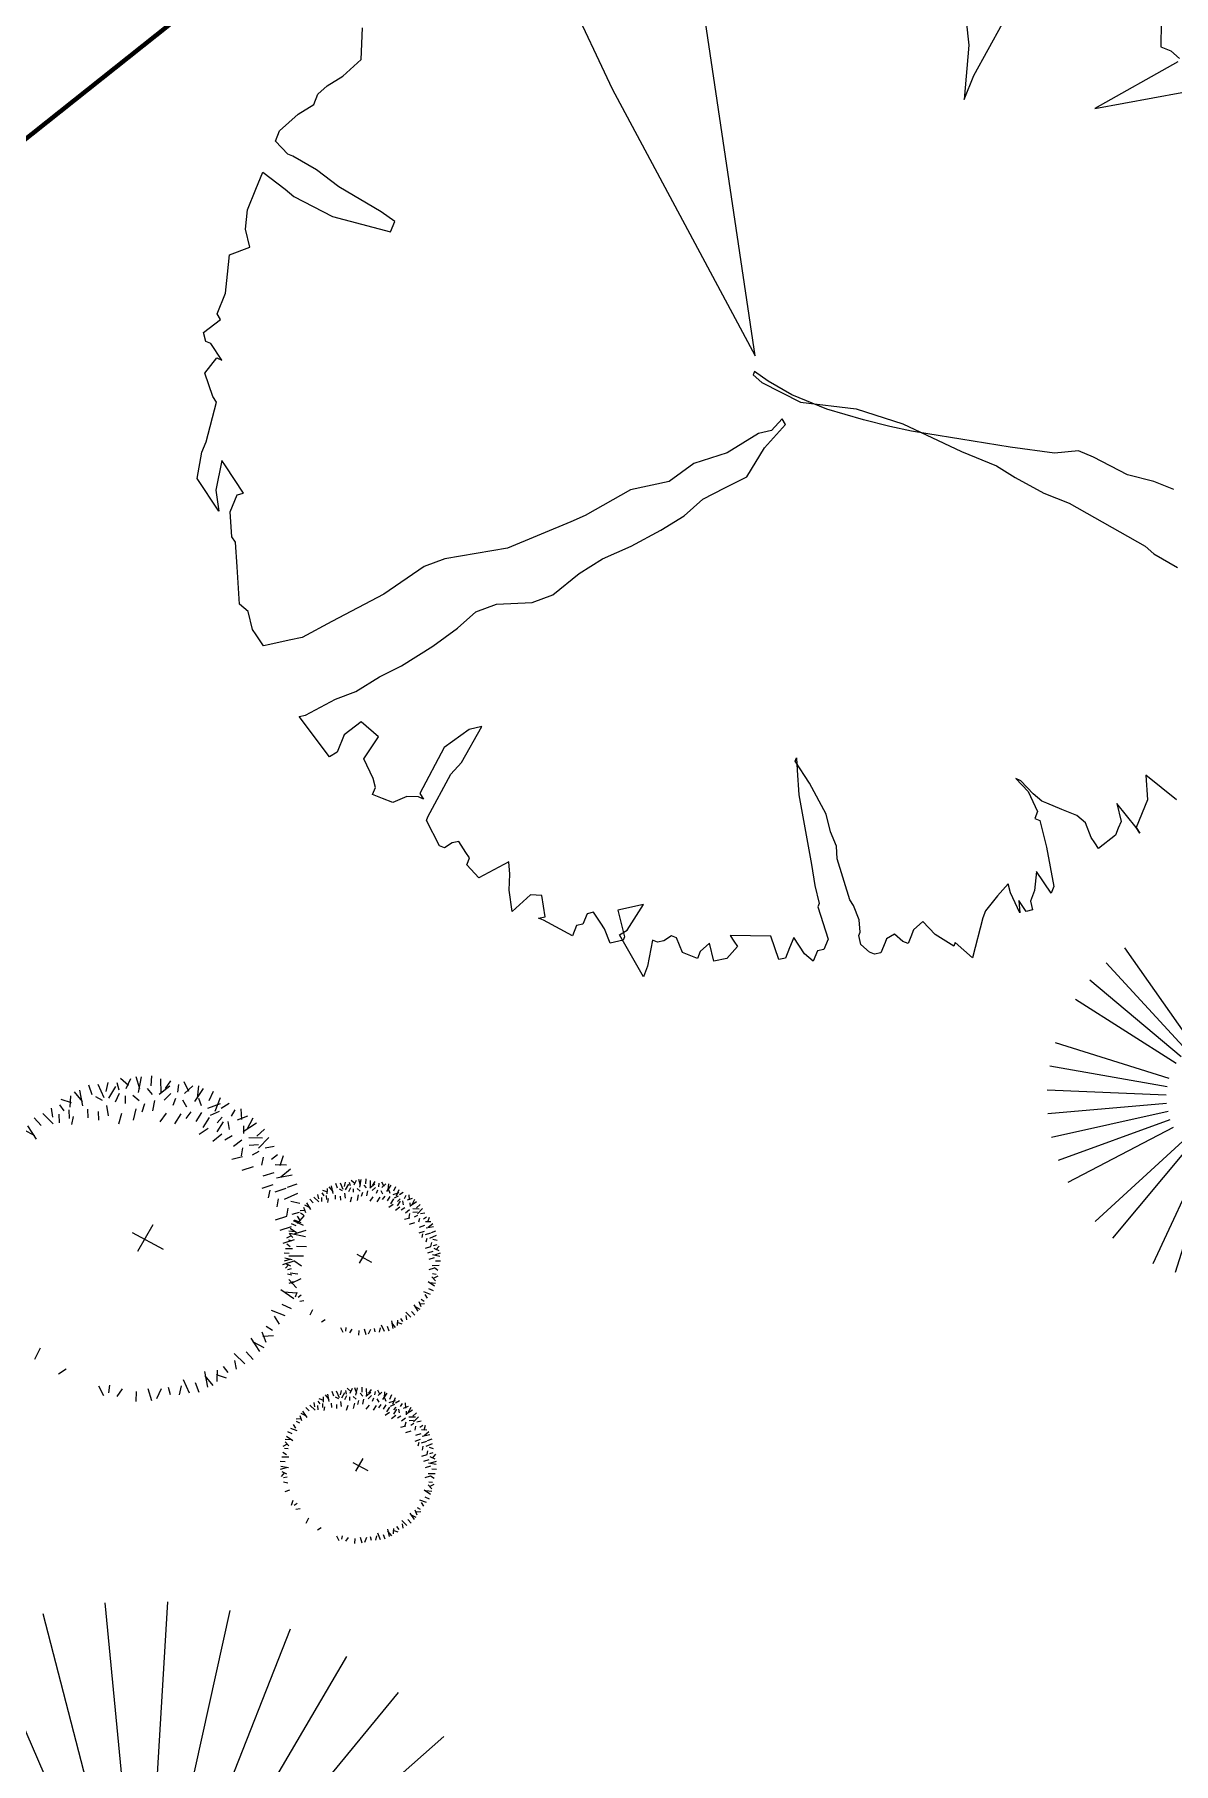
# Model space of a CAD drawing. Header units: millimetres. Extents: x 111 to 1506, y 14 to 566.
# Drawn here: x 224.21 to 226.033, y 178.639 to 181.405 of the extents above; entities that cross this region are included whole.
import ezdxf

# ---------------------------------------------------------------- set-up
doc = ezdxf.new("R2010")
doc.units = ezdxf.units.MM
for name, color, linetype, lineweight in [('ARB-CERCO', 97, 'Continuous', 5), ('G', 254, 'Continuous', 5), ('PALMERAS114', 114, 'Continuous', 5)]:
    doc.layers.add(name, color=color, linetype=linetype, lineweight=lineweight)
doc.layers.add('fer', color=8, linetype='Continuous')
doc.layers.add('FURN', color=253, linetype='Continuous')
doc.styles.add('ATTR', font='romans.shx', dxfattribs={"width": 0.8, "height": 2.52})

# ---------------------------------------------------------------- blocks, each defined once
blk = doc.blocks.new('abri')
at = {"layer": 'FURN'}
for p, q in [((1540.8125, 16.013), (1540.4715, 16.1823)), ((1540.7888, 15.9542), (1540.4256, 16.0681)), ((1540.7747, 15.8925), (1540.3981, 15.9482)), ((1540.7704, 15.8293), (1540.3897, 15.8254)), ((1540.776, 15.7662), (1540.4007, 15.7028)), ((1540.7914, 15.7048), (1540.4306, 15.5834)), ((1540.8162, 15.6465), (1540.4789, 15.4702)), ((1540.8499, 15.5929), (1540.5443, 15.366)), ((1540.8915, 15.5451), (1540.6252, 15.2732))]:
    blk.add_line(p, q, dxfattribs=at)
blk = doc.blocks.new('EVG7')
for p, q in [((-6.59, 19.1), (-16.71, 56.87)), ((-3.91, 19.67), (-9.01, 58.4)), ((1.55, 19.67), (6.65, 58.4)), ((4.23, 19.1), (14.35, 56.87)), ((-9.21, 18.3), (-24.14, 54.35)), ((6.85, 18.3), (21.78, 54.35)), ((-13.82, 15.38), (-37.7, 46.51)), ((-11.62, 16.99), (-31.18, 50.87)), ((9.26, 16.99), (28.82, 50.87)), ((-16, 13.74), (-43.6, 41.34)), ((-17.84, 11.7), (-48.78, 35.44)), ((15.48, 11.7), (46.42, 35.44)), ((17.04, 9.43), (50.78, 28.91)), ((-20.59, 6.96), (-56.61, 21.87)), ((18.24, 6.96), (54.25, 21.87)), ((-21.61, 4.39), (-59.13, 14.44)), ((19.8, 1.68), (58.31, 6.74)), ((-22.19, -1.09), (-61.18, -1.09)), ((-22.16, -3.85), (-60.66, -8.92)), ((19.8, -3.85), (58.31, -8.92)), ((19.83, -1.09), (58.82, -1.09)), ((-20.59, -9.13), (-56.61, -24.05)), ((19.25, -6.56), (56.78, -16.62)), ((-19.4, -11.61), (-53.14, -31.09)), ((-17.84, -13.87), (-48.78, -37.61)), ((13.64, -15.91), (41.25, -43.51)), ((15.48, -13.87), (46.42, -37.61)), ((-13.82, -17.56), (-37.7, -48.69)), ((-11.62, -19.17), (-31.18, -53.05)), ((-9.21, -20.47), (-24.14, -56.52)), ((-6.59, -21.27), (-16.71, -59.04)), ((-3.91, -21.84), (-9.01, -60.57)), ((-1.18, -22.12), (-1.18, -61.09)), ((4.23, -21.27), (14.35, -59.04)), ((6.85, -20.47), (21.78, -56.52)), ((9.26, -19.17), (28.82, -53.05)), ((11.46, -17.56), (35.35, -48.69))]:
    blk.add_line(p, q)
at = {"style": 'ATTR', "width": 0.8, "flags": 9}
blk.add_attdef('ESTCODE', (0, 0), '', height=0.7, dxfattribs=at)
blk = doc.blocks.new('tr')
at = {"layer": 'fer', "color": 97}
for p, q in [((1379.0981, 206.6827), (1379.0802, 206.6221)), ((1379.0981, 206.6827), (1379.0802, 206.6221)), ((1379.0802, 206.6221), (1379.1159, 206.6394)), ((1379.0802, 206.6221), (1379.1159, 206.6394)), ((1379.1159, 206.6394), (1379.1635, 206.6394)), ((1379.1159, 206.6394), (1379.1635, 206.6394)), ((1379.1635, 206.6394), (1379.1397, 206.5961)), ((1379.1635, 206.6394), (1379.1397, 206.5961)), ((1379.1695, 206.6481), (1379.1635, 206.6394)), ((1379.1635, 206.6394), (1379.1695, 206.6481)), ((1379.1695, 206.6481), (1379.1635, 206.6394)), ((1379.1635, 206.6394), (1379.1695, 206.6481)), ((1379.1397, 206.5961), (1379.1635, 206.6134)), ((1379.1397, 206.5961), (1379.1635, 206.6134)), ((1379.1635, 206.6134), (1379.1754, 206.6134)), ((1379.1635, 206.6134), (1379.1754, 206.6134)), ((1379.1754, 206.6134), (1379.1873, 206.6134)), ((1379.1754, 206.6134), (1379.1873, 206.6134)), ((1379.1873, 206.6134), (1379.2171, 206.5961)), ((1379.1873, 206.6134), (1379.2171, 206.5961)), ((1379.2052, 206.5788), (1379.1873, 206.5614)), ((1379.2052, 206.5788), (1379.1873, 206.5614)), ((1379.2111, 206.5874), (1379.2052, 206.5788)), ((1379.2111, 206.5874), (1379.2052, 206.5788)), ((1379.2171, 206.5961), (1379.2111, 206.5874)), ((1379.2171, 206.5961), (1379.2111, 206.5874)), ((1379.1873, 206.5614), (1379.1814, 206.5441)), ((1379.1873, 206.5614), (1379.1814, 206.5441)), ((1379.2468, 206.5181), (1379.3004, 206.5528)), ((1379.2468, 206.5181), (1379.3004, 206.5528)), ((1379.3123, 206.5528), (1379.2885, 206.5181)), ((1379.3123, 206.5528), (1379.2885, 206.5181)), ((1379.3004, 206.5528), (1379.3123, 206.5528)), ((1379.3004, 206.5528), (1379.3123, 206.5528)), ((1379.3123, 206.5528), (1379.3123, 206.5528)), ((1379.3123, 206.5528), (1379.3123, 206.5528)), ((1378.7469, 206.5008), (1378.7529, 206.5441)), ((1378.7469, 206.5008), (1378.7529, 206.5441)), ((1379.1814, 206.5441), (1379.1814, 206.5181)), ((1379.1814, 206.5441), (1379.1814, 206.5181)), ((1379.2885, 206.5181), (1379.3182, 206.5268)), ((1379.2885, 206.5181), (1379.3182, 206.5268)), ((1379.3182, 206.5268), (1379.3361, 206.5268)), ((1379.3182, 206.5268), (1379.3361, 206.5268)), ((1379.3361, 206.5268), (1379.348, 206.5354)), ((1379.3361, 206.5268), (1379.348, 206.5354)), ((1379.354, 206.5268), (1379.3421, 206.5094)), ((1379.354, 206.5268), (1379.3421, 206.5094)), ((1379.348, 206.5354), (1379.354, 206.5268)), ((1379.348, 206.5354), (1379.354, 206.5268)), ((1378.741, 206.4834), (1378.7469, 206.5008)), ((1378.741, 206.4834), (1378.7469, 206.5008)), ((1379.1814, 206.5181), (1379.1814, 206.4921)), ((1379.1814, 206.5181), (1379.1814, 206.4921)), ((1379.2111, 206.4921), (1379.2468, 206.5181)), ((1379.2111, 206.4921), (1379.2468, 206.5181)), ((1379.2468, 206.5181), (1379.2468, 206.5181)), ((1379.2468, 206.5181), (1379.2468, 206.5181)), ((1379.2885, 206.5181), (1379.2885, 206.5181)), ((1379.2885, 206.5181), (1379.2885, 206.5181)), ((1379.3599, 206.5181), (1379.3361, 206.4921)), ((1379.3599, 206.5181), (1379.3361, 206.4921)), ((1379.3421, 206.5094), (1379.3599, 206.5181)), ((1379.3421, 206.5094), (1379.3599, 206.5181)), ((1378.6398, 206.4921), (1378.6398, 206.4574)), ((1378.6398, 206.4921), (1378.6398, 206.4574)), ((1378.7231, 206.3448), (1378.741, 206.4834)), ((1378.7231, 206.3448), (1378.741, 206.4834)), ((1379.1754, 206.4661), (1379.1635, 206.4401)), ((1379.1754, 206.4661), (1379.1635, 206.4401)), ((1379.1754, 206.4574), (1379.1992, 206.4834)), ((1379.1814, 206.4834), (1379.1754, 206.4661)), ((1379.1754, 206.4574), (1379.1992, 206.4834)), ((1379.1814, 206.4834), (1379.1754, 206.4661)), ((1379.1754, 206.4661), (1379.1754, 206.4661)), ((1379.1754, 206.4661), (1379.1754, 206.4661)), ((1379.1814, 206.4921), (1379.1814, 206.4834)), ((1379.1814, 206.4921), (1379.1814, 206.4834)), ((1379.1992, 206.4834), (1379.2111, 206.4834)), ((1379.1992, 206.4834), (1379.2111, 206.4834)), ((1379.2111, 206.4834), (1379.2111, 206.4921)), ((1379.2111, 206.4834), (1379.2111, 206.4921)), ((1379.3361, 206.4921), (1379.3242, 206.4834)), ((1379.3361, 206.4921), (1379.3242, 206.4834)), ((1379.3242, 206.4834), (1379.348, 206.4748)), ((1379.3242, 206.4834), (1379.348, 206.4748)), ((1379.348, 206.4748), (1379.3778, 206.4661)), ((1379.348, 206.4748), (1379.3778, 206.4661)), ((1379.3778, 206.4661), (1379.3897, 206.4661)), ((1379.3778, 206.4661), (1379.3897, 206.4661)), ((1379.3897, 206.4661), (1379.4551, 206.4748)), ((1379.3897, 206.4661), (1379.4551, 206.4748)), ((1379.4551, 206.4748), (1379.4432, 206.4401)), ((1379.4551, 206.4748), (1379.4432, 206.4401)), ((1379.4551, 206.4748), (1379.4551, 206.4748)), ((1379.4551, 206.4748), (1379.4551, 206.4748)), ((1378.6398, 206.4574), (1378.6458, 206.4141)), ((1378.6398, 206.4574), (1378.6458, 206.4141)), ((1379.1635, 206.4314), (1379.1754, 206.4574)), ((1379.1635, 206.4314), (1379.1754, 206.4574)), ((1379.1635, 206.4401), (1379.1635, 206.4314)), ((1379.1635, 206.4401), (1379.1635, 206.4314)), ((1379.4492, 206.4401), (1379.4432, 206.4054)), ((1379.4432, 206.4401), (1379.4492, 206.4401)), ((1379.4492, 206.4401), (1379.4432, 206.4054)), ((1379.4432, 206.4401), (1379.4492, 206.4401)), ((1378.6458, 206.4141), (1378.6398, 206.3534)), ((1378.6458, 206.4141), (1378.6398, 206.3534)), ((1379.4432, 206.4054), (1379.4313, 206.3794)), ((1379.4432, 206.4054), (1379.4313, 206.3794)), ((1379.4432, 206.4054), (1379.4432, 206.4054)), ((1379.4432, 206.4054), (1379.4432, 206.4054)), ((1378.1221, 206.1455), (1377.9733, 206.3794)), ((1378.1221, 206.1455), (1377.9733, 206.3794)), ((1379.4313, 206.3794), (1379.4492, 206.3708)), ((1379.4313, 206.3794), (1379.4313, 206.3794)), ((1379.4313, 206.3794), (1379.4492, 206.3708)), ((1379.4313, 206.3794), (1379.4313, 206.3794)), ((1379.4492, 206.3708), (1379.4611, 206.3708)), ((1379.4492, 206.3708), (1379.4611, 206.3708)), ((1379.4611, 206.3708), (1379.473, 206.3708)), ((1379.4611, 206.3708), (1379.473, 206.3708)), ((1379.473, 206.3621), (1379.467, 206.3448)), ((1379.473, 206.3621), (1379.467, 206.3448)), ((1379.473, 206.3708), (1379.473, 206.3621)), ((1379.473, 206.3708), (1379.473, 206.3621)), ((1378.6398, 206.3534), (1378.6398, 206.3274)), ((1378.6398, 206.3534), (1378.6398, 206.3274)), ((1378.7231, 206.3014), (1378.7231, 206.3448)), ((1378.7231, 206.3014), (1378.7231, 206.3448)), ((1379.467, 206.3448), (1379.4789, 206.3361)), ((1379.467, 206.3448), (1379.467, 206.3448)), ((1379.467, 206.3448), (1379.4789, 206.3361)), ((1379.467, 206.3448), (1379.467, 206.3448)), ((1379.4789, 206.3361), (1379.4849, 206.3361)), ((1379.4789, 206.3361), (1379.4849, 206.3361)), ((1379.4849, 206.3361), (1379.5027, 206.3361)), ((1379.4849, 206.3361), (1379.5027, 206.3361)), ((1379.5027, 206.3361), (1379.5087, 206.3274)), ((1379.5027, 206.3361), (1379.5087, 206.3274)), ((1378.6398, 206.3274), (1378.6577, 206.2928)), ((1378.6398, 206.3274), (1378.6577, 206.2928)), ((1378.7172, 206.2495), (1378.7231, 206.3014)), ((1378.7172, 206.2495), (1378.7231, 206.3014)), ((1379.5027, 206.3014), (1379.4908, 206.2928)), ((1379.5027, 206.3014), (1379.4908, 206.2928)), ((1379.5087, 206.3188), (1379.5027, 206.3014)), ((1379.5087, 206.3188), (1379.5027, 206.3014)), ((1379.5087, 206.3274), (1379.5087, 206.3188)), ((1379.5087, 206.3274), (1379.5087, 206.3188)), ((1378.6577, 206.2928), (1378.6755, 206.2235)), ((1378.6577, 206.2928), (1378.6755, 206.2235)), ((1379.467, 206.2841), (1379.4492, 206.2668)), ((1379.467, 206.2841), (1379.4492, 206.2668)), ((1379.4849, 206.2928), (1379.467, 206.2841)), ((1379.4849, 206.2928), (1379.467, 206.2841)), ((1379.4908, 206.2928), (1379.4849, 206.2928)), ((1379.4908, 206.2928), (1379.4849, 206.2928)), ((1378.7112, 206.2148), (1378.7172, 206.2495)), ((1378.7112, 206.2148), (1378.7172, 206.2495)), ((1379.4432, 206.2581), (1379.3897, 206.2148)), ((1379.4432, 206.2581), (1379.3897, 206.2148)), ((1379.4492, 206.2668), (1379.4432, 206.2581)), ((1379.4492, 206.2668), (1379.4432, 206.2581)), ((1379.473, 206.2148), (1379.5146, 206.2495)), ((1379.473, 206.2148), (1379.5146, 206.2495)), ((1379.5146, 206.2495), (1379.5325, 206.2495)), ((1379.5146, 206.2495), (1379.5325, 206.2495)), ((1379.5325, 206.2495), (1379.5384, 206.2408)), ((1379.5325, 206.2495), (1379.5384, 206.2408)), ((1377.9912, 206.2235), (1377.9971, 206.2408)), ((1377.9912, 206.2235), (1377.9971, 206.2408)), ((1377.9912, 206.2061), (1377.9912, 206.2235)), ((1377.9912, 206.2061), (1377.9912, 206.2235)), ((1378.0031, 206.2408), (1378.1221, 206.1455)), ((1378.0031, 206.2408), (1378.1221, 206.1455)), ((1378.6755, 206.2235), (1378.6934, 206.1455)), ((1378.6755, 206.2235), (1378.6934, 206.1455)), ((1379.5503, 206.2235), (1379.5325, 206.1975)), ((1379.5503, 206.2235), (1379.5325, 206.1975)), ((1379.5384, 206.2408), (1379.5563, 206.2408)), ((1379.5384, 206.2408), (1379.5563, 206.2408)), ((1379.5563, 206.2408), (1379.5503, 206.2235)), ((1379.5563, 206.2408), (1379.5503, 206.2235)), ((1377.9019, 206.1715), (1377.9912, 206.2061)), ((1377.9019, 206.1715), (1377.9912, 206.2061)), ((1378.7112, 206.1541), (1378.7112, 206.2148)), ((1378.7112, 206.1541), (1378.7112, 206.2148)), ((1379.3718, 206.2061), (1379.354, 206.1888)), ((1379.3718, 206.2061), (1379.354, 206.1888)), ((1379.3897, 206.2148), (1379.3718, 206.2061)), ((1379.3897, 206.2148), (1379.3718, 206.2061)), ((1379.4135, 206.1801), (1379.4432, 206.1975)), ((1379.4135, 206.1801), (1379.4432, 206.1975)), ((1379.4432, 206.1975), (1379.467, 206.2148)), ((1379.4432, 206.1975), (1379.467, 206.2148)), ((1379.467, 206.2148), (1379.473, 206.2148)), ((1379.467, 206.2148), (1379.473, 206.2148)), ((1379.5325, 206.1975), (1379.5503, 206.1975)), ((1379.5325, 206.1975), (1379.5503, 206.1975)), ((1379.5503, 206.1975), (1379.5682, 206.1975)), ((1379.5503, 206.1975), (1379.5682, 206.1975)), ((1379.5682, 206.1975), (1379.5741, 206.1888)), ((1379.5682, 206.1975), (1379.5741, 206.1888)), ((1379.3302, 206.1715), (1379.2944, 206.1281)), ((1379.3302, 206.1715), (1379.2944, 206.1281)), ((1379.3182, 206.1195), (1379.4135, 206.1801)), ((1379.3182, 206.1195), (1379.4135, 206.1801)), ((1379.354, 206.1888), (1379.3302, 206.1715)), ((1379.354, 206.1888), (1379.3302, 206.1715)), ((1379.5741, 206.1888), (1379.5444, 206.1628)), ((1379.5741, 206.1888), (1379.5444, 206.1628)), ((1379.5444, 206.1628), (1379.5682, 206.1021)), ((1379.5444, 206.1628), (1379.5682, 206.1021)), ((1378.6934, 206.1455), (1378.7053, 206.0935)), ((1378.6934, 206.1455), (1378.7053, 206.0935)), ((1378.7053, 206.0501), (1378.7112, 206.1541)), ((1378.7053, 206.0501), (1378.7112, 206.1541)), ((1379.2944, 206.1281), (1379.2706, 206.0935)), ((1379.2944, 206.1281), (1379.2706, 206.0935)), ((1379.2825, 206.1021), (1379.3182, 206.1195)), ((1379.2825, 206.1021), (1379.3182, 206.1195)), ((1379.5682, 206.1021), (1379.5741, 206.1108)), ((1379.5682, 206.1021), (1379.5741, 206.1108)), ((1379.5741, 206.1108), (1379.5801, 206.1195)), ((1379.5741, 206.1108), (1379.5801, 206.1195)), ((1379.5801, 206.1195), (1379.6039, 206.1108)), ((1379.5801, 206.1195), (1379.6039, 206.1108)), ((1379.6039, 206.1108), (1379.6158, 206.0935)), ((1379.6039, 206.1108), (1379.6158, 206.0935)), ((1378.7053, 206.0935), (1378.7112, 206.0675)), ((1378.7053, 206.0935), (1378.7112, 206.0675)), ((1379.2647, 206.0935), (1379.2825, 206.1021)), ((1379.2647, 206.0935), (1379.2825, 206.1021)), ((1379.2706, 206.0935), (1379.2647, 206.0935)), ((1379.2706, 206.0935), (1379.2647, 206.0935)), ((1379.6158, 206.0935), (1379.592, 206.0761)), ((1379.6158, 206.0935), (1379.592, 206.0761)), ((1378.7112, 206.0675), (1378.7172, 206.0328)), ((1378.7112, 206.0675), (1378.7172, 206.0328)), ((1379.592, 206.0761), (1379.6099, 206.0675)), ((1379.592, 206.0761), (1379.6099, 206.0675)), ((1379.6099, 206.0675), (1379.6218, 206.0675)), ((1379.6099, 206.0675), (1379.6218, 206.0675)), ((1379.6218, 206.0675), (1379.6218, 206.0415)), ((1379.6218, 206.0675), (1379.6218, 206.0415)), ((1378.7112, 205.9722), (1378.7053, 206.0501)), ((1378.7112, 205.9722), (1378.7053, 206.0501)), ((1378.7172, 206.0328), (1378.7231, 205.9895)), ((1378.7172, 206.0328), (1378.7231, 205.9895)), ((1379.6218, 206.0415), (1379.6039, 206.0241)), ((1379.6218, 206.0415), (1379.6039, 206.0241)), ((1379.6039, 206.0241), (1379.6039, 206.0155)), ((1379.6039, 206.0241), (1379.6039, 206.0155)), ((1379.6039, 206.0155), (1379.6158, 206.0068)), ((1379.6039, 206.0155), (1379.6158, 206.0068)), ((1379.6158, 206.0068), (1379.6218, 205.9981)), ((1379.6158, 206.0068), (1379.6218, 205.9981)), ((1379.6218, 205.9895), (1379.6634, 205.9981)), ((1379.6218, 205.9981), (1379.6218, 205.9895)), ((1379.6218, 205.9895), (1379.6634, 205.9981)), ((1379.6218, 205.9981), (1379.6218, 205.9895)), ((1379.6813, 205.9981), (1379.6337, 205.9375)), ((1379.6813, 205.9981), (1379.6337, 205.9375)), ((1379.6634, 205.9981), (1379.6813, 205.9981)), ((1379.6634, 205.9981), (1379.6813, 205.9981)), ((1378.1459, 205.9462), (1377.8483, 205.9808)), ((1378.1459, 205.9462), (1377.8483, 205.9808)), ((1378.735, 205.8855), (1378.7112, 205.9722)), ((1378.735, 205.8855), (1378.7112, 205.9722)), ((1378.7231, 205.9895), (1378.7291, 205.9288)), ((1378.7231, 205.9895), (1378.7291, 205.9288)), ((1378.1042, 205.9202), (1378.1875, 205.9462)), ((1378.1042, 205.9202), (1378.1875, 205.9462)), ((1378.1875, 205.9462), (1378.1459, 205.9462)), ((1378.1875, 205.9462), (1378.1459, 205.9462)), ((1379.5741, 205.9548), (1379.598, 205.9202)), ((1379.6218, 205.9462), (1379.5741, 205.9548)), ((1379.5741, 205.9548), (1379.598, 205.9202)), ((1379.6218, 205.9462), (1379.5741, 205.9548)), ((1379.598, 205.9202), (1379.6337, 205.9462)), ((1379.598, 205.9202), (1379.6337, 205.9462)), ((1379.6337, 205.9375), (1379.6218, 205.9462)), ((1379.6337, 205.9375), (1379.6218, 205.9462)), ((1379.6337, 205.9462), (1379.6396, 205.9462)), ((1379.6337, 205.9462), (1379.6396, 205.9462)), ((1379.6396, 205.9462), (1379.6515, 205.9288)), ((1379.6396, 205.9462), (1379.6515, 205.9288)), ((1378.0388, 205.8855), (1378.1042, 205.9202)), ((1378.0388, 205.8855), (1378.1042, 205.9202)), ((1378.7291, 205.9288), (1378.7291, 205.8682)), ((1378.7291, 205.9288), (1378.7291, 205.8682)), ((1379.6515, 205.9288), (1379.6337, 205.9115)), ((1379.6515, 205.9288), (1379.6337, 205.9115)), ((1378.7291, 205.8162), (1378.735, 205.8855)), ((1378.7291, 205.8162), (1378.735, 205.8855)), ((1379.6277, 205.9028), (1379.6158, 205.8855)), ((1379.6277, 205.9028), (1379.6158, 205.8855)), ((1379.6158, 205.8855), (1379.6218, 205.8768)), ((1379.6158, 205.8855), (1379.6218, 205.8768)), ((1379.6337, 205.9115), (1379.6277, 205.9028)), ((1379.6337, 205.9115), (1379.6277, 205.9028)), ((1379.6337, 205.9115), (1379.6337, 205.9115)), ((1379.6337, 205.9115), (1379.6337, 205.9115)), ((1378.7291, 205.8682), (1378.7231, 205.8248)), ((1378.7291, 205.8682), (1378.7231, 205.8248)), ((1378.7767, 205.8768), (1378.7707, 205.8682)), ((1378.7767, 205.8768), (1378.7707, 205.8682)), ((1378.7707, 205.8682), (1378.7946, 205.8595)), ((1378.7707, 205.8682), (1378.7946, 205.8595)), ((1378.8243, 205.8595), (1378.7767, 205.8768)), ((1378.8243, 205.8595), (1378.7767, 205.8768)), ((1378.7946, 205.8595), (1378.8065, 205.8422)), ((1378.7946, 205.8595), (1378.8065, 205.8422)), ((1378.8779, 205.8508), (1378.8243, 205.8595)), ((1378.8779, 205.8508), (1378.8243, 205.8595)), ((1379.6218, 205.8768), (1379.6396, 205.8768)), ((1379.6218, 205.8768), (1379.6396, 205.8768)), ((1379.6396, 205.8768), (1379.6456, 205.8682)), ((1379.6396, 205.8768), (1379.6456, 205.8682)), ((1379.6456, 205.8682), (1379.6634, 205.8682)), ((1379.6456, 205.8682), (1379.6456, 205.8682)), ((1379.6456, 205.8682), (1379.6634, 205.8682)), ((1379.6456, 205.8682), (1379.6456, 205.8682)), ((1379.6634, 205.8682), (1379.6575, 205.8162)), ((1379.6634, 205.8682), (1379.6575, 205.8162)), ((1378.8065, 205.8422), (1378.8541, 205.8075)), ((1378.8065, 205.8422), (1378.8541, 205.8075)), ((1378.9076, 205.8248), (1378.8779, 205.8508)), ((1378.9076, 205.8248), (1378.8779, 205.8508)), ((1378.7231, 205.8248), (1378.7172, 205.7988)), ((1378.7231, 205.8248), (1378.7172, 205.7988)), ((1378.7231, 205.7988), (1378.7291, 205.8162)), ((1378.7231, 205.7988), (1378.7291, 205.8162)), ((1378.8541, 205.8075), (1378.8898, 205.7642)), ((1378.8541, 205.8075), (1378.8898, 205.7642)), ((1378.9374, 205.7988), (1378.9076, 205.8248)), ((1378.9374, 205.7988), (1378.9076, 205.8248)), ((1379.6515, 205.8162), (1379.6218, 205.7988)), ((1379.6515, 205.8162), (1379.6218, 205.7988)), ((1379.6575, 205.8075), (1379.6515, 205.8162)), ((1379.6575, 205.8075), (1379.6515, 205.8162)), ((1379.6575, 205.8162), (1379.6575, 205.8075)), ((1379.6575, 205.8162), (1379.6575, 205.8075)), ((1378.6934, 205.7902), (1377.9435, 205.3482)), ((1378.6934, 205.7902), (1377.9435, 205.3482)), ((1378.3839, 205.4175), (1378.6934, 205.7902)), ((1378.3839, 205.4175), (1378.6934, 205.7902)), ((1378.7172, 205.7988), (1378.7231, 205.7988)), ((1378.7172, 205.7988), (1378.7231, 205.7988)), ((1378.9731, 205.7815), (1378.9374, 205.7988)), ((1378.9731, 205.7815), (1378.9374, 205.7988)), ((1379.0088, 205.7555), (1378.9731, 205.7815)), ((1379.0088, 205.7555), (1378.9731, 205.7815)), ((1379.6218, 205.7988), (1379.6277, 205.7815)), ((1379.6218, 205.7988), (1379.6277, 205.7815)), ((1379.6277, 205.7815), (1379.6634, 205.7642)), ((1379.6277, 205.7815), (1379.6634, 205.7642)), ((1378.8898, 205.7642), (1378.9314, 205.7382)), ((1378.8898, 205.7642), (1378.9314, 205.7382)), ((1379.0505, 205.7208), (1379.0088, 205.7555)), ((1379.0505, 205.7208), (1379.0088, 205.7555)), ((1379.6337, 205.7468), (1379.6099, 205.7382)), ((1379.6337, 205.7468), (1379.6099, 205.7382)), ((1379.6634, 205.7642), (1379.6337, 205.7468)), ((1379.6634, 205.7642), (1379.6337, 205.7468)), ((1379.6634, 205.7642), (1379.6634, 205.7642)), ((1379.6634, 205.7642), (1379.6634, 205.7642)), ((1378.9314, 205.7382), (1378.9671, 205.6862)), ((1378.9314, 205.7382), (1378.9671, 205.6862)), ((1379.0862, 205.6862), (1379.0505, 205.7208)), ((1379.0862, 205.6862), (1379.0505, 205.7208)), ((1379.6099, 205.7382), (1379.592, 205.7295)), ((1379.6099, 205.7382), (1379.592, 205.7295)), ((1379.592, 205.7295), (1379.6337, 205.6948)), ((1379.592, 205.7295), (1379.6337, 205.6948)), ((1379.6337, 205.6948), (1379.6218, 205.6688)), ((1379.6337, 205.6948), (1379.6218, 205.6688)), ((1379.6337, 205.6948), (1379.6337, 205.6948)), ((1379.6337, 205.6948), (1379.6337, 205.6948)), ((1378.9671, 205.6862), (1379.0326, 205.6342)), ((1378.9671, 205.6862), (1379.0326, 205.6342)), ((1379.1219, 205.6602), (1379.0862, 205.6862)), ((1379.1219, 205.6602), (1379.0862, 205.6862)), ((1379.6099, 205.6688), (1379.6039, 205.6602)), ((1379.6099, 205.6688), (1379.6039, 205.6602)), ((1379.6158, 205.6688), (1379.6099, 205.6688)), ((1379.6158, 205.6688), (1379.6099, 205.6688)), ((1379.6218, 205.6688), (1379.6158, 205.6688)), ((1379.6218, 205.6688), (1379.6158, 205.6688)), ((1379.1695, 205.6342), (1379.1219, 205.6602)), ((1379.1695, 205.6342), (1379.1219, 205.6602)), ((1379.6039, 205.6602), (1379.592, 205.6429)), ((1379.6039, 205.6602), (1379.592, 205.6429)), ((1379.592, 205.6429), (1379.598, 205.6342)), ((1379.592, 205.6429), (1379.598, 205.6342)), ((1379.0326, 205.6342), (1379.0505, 205.6169)), ((1379.0326, 205.6342), (1379.0505, 205.6169)), ((1379.0505, 205.6169), (1379.1278, 205.5389)), ((1379.0505, 205.6169), (1379.1278, 205.5389)), ((1379.1933, 205.6082), (1379.1695, 205.6342)), ((1379.1933, 205.6082), (1379.1695, 205.6342)), ((1379.6099, 205.6169), (1379.5801, 205.5822)), ((1379.6099, 205.6169), (1379.5801, 205.5822)), ((1379.598, 205.6342), (1379.6099, 205.6255)), ((1379.598, 205.6342), (1379.6099, 205.6255)), ((1379.6099, 205.6255), (1379.6099, 205.6169)), ((1379.6099, 205.6255), (1379.6099, 205.6169)), ((1379.2171, 205.5562), (1379.1933, 205.6082)), ((1379.2171, 205.5562), (1379.1933, 205.6082)), ((1379.4075, 205.6082), (1379.4194, 205.5909)), ((1379.473, 205.5995), (1379.4075, 205.6082)), ((1379.4075, 205.6082), (1379.4194, 205.5909)), ((1379.473, 205.5995), (1379.4075, 205.6082)), ((1379.4194, 205.5909), (1379.4611, 205.5649)), ((1379.4194, 205.5909), (1379.4611, 205.5649)), ((1379.4968, 205.5909), (1379.473, 205.5995)), ((1379.4968, 205.5909), (1379.473, 205.5995)), ((1379.5741, 205.5822), (1379.4968, 205.5909)), ((1379.5741, 205.5822), (1379.4968, 205.5909)), ((1379.5801, 205.5822), (1379.5741, 205.5822)), ((1379.5801, 205.5822), (1379.5741, 205.5822)), ((1379.2409, 205.5302), (1379.2171, 205.5562)), ((1379.2409, 205.5302), (1379.2171, 205.5562)), ((1379.4611, 205.5649), (1379.5444, 205.5562)), ((1379.4611, 205.5649), (1379.5444, 205.5562)), ((1379.5444, 205.5562), (1379.5503, 205.5649)), ((1379.5444, 205.5562), (1379.5503, 205.5649)), ((1379.5503, 205.5649), (1379.5503, 205.5562)), ((1379.5503, 205.5649), (1379.5503, 205.5562)), ((1379.5503, 205.5562), (1379.5563, 205.5389)), ((1379.5503, 205.5562), (1379.5563, 205.5389)), ((1379.1278, 205.5389), (1379.1814, 205.4522)), ((1379.1278, 205.5389), (1379.1814, 205.4522)), ((1379.2766, 205.5129), (1379.2409, 205.5302)), ((1379.2766, 205.5129), (1379.2409, 205.5302)), ((1379.5563, 205.5389), (1379.5741, 205.5215)), ((1379.5563, 205.5389), (1379.5741, 205.5215)), ((1379.3182, 205.4869), (1379.2766, 205.5129)), ((1379.3182, 205.4869), (1379.2766, 205.5129)), ((1379.5741, 205.5215), (1379.5741, 205.5042)), ((1379.5741, 205.5215), (1379.5741, 205.5042)), ((1379.5741, 205.5042), (1379.5741, 205.4869)), ((1379.5741, 205.5042), (1379.5741, 205.4869)), ((1379.3659, 205.4522), (1379.3182, 205.4869)), ((1379.3659, 205.4522), (1379.3182, 205.4869)), ((1379.5503, 205.4782), (1379.5265, 205.4522)), ((1379.5503, 205.4782), (1379.5265, 205.4522)), ((1379.5622, 205.4869), (1379.5503, 205.4782)), ((1379.5622, 205.4869), (1379.5503, 205.4782)), ((1379.5503, 205.4782), (1379.5503, 205.4782)), ((1379.5503, 205.4782), (1379.5503, 205.4782)), ((1379.5741, 205.4869), (1379.5622, 205.4869)), ((1379.5741, 205.4869), (1379.5622, 205.4869)), ((1379.1814, 205.4522), (1379.2052, 205.4262)), ((1379.1814, 205.4522), (1379.2052, 205.4262)), ((1379.3956, 205.4262), (1379.3659, 205.4522)), ((1379.3956, 205.4262), (1379.3659, 205.4522)), ((1379.4849, 205.4609), (1379.473, 205.4262)), ((1379.4849, 205.4609), (1379.473, 205.4262)), ((1379.5265, 205.4522), (1379.4849, 205.4609)), ((1379.5265, 205.4522), (1379.4849, 205.4609)), ((1378.2232, 205.2442), (1378.3839, 205.4175)), ((1378.2232, 205.2442), (1378.3839, 205.4175)), ((1379.2052, 205.4262), (1379.2706, 205.3829)), ((1379.2052, 205.4262), (1379.2706, 205.3829)), ((1379.4313, 205.4002), (1379.3956, 205.4262)), ((1379.4313, 205.4002), (1379.3956, 205.4262)), ((1379.473, 205.4262), (1379.5027, 205.4089)), ((1379.473, 205.4262), (1379.5027, 205.4089)), ((1379.4551, 205.3742), (1379.4313, 205.4002)), ((1379.4551, 205.3742), (1379.4313, 205.4002)), ((1379.5027, 205.4089), (1379.5325, 205.4089)), ((1379.5027, 205.4089), (1379.5325, 205.4089)), ((1379.5444, 205.4002), (1379.5027, 205.3309)), ((1379.5444, 205.4002), (1379.5027, 205.3309)), ((1379.5325, 205.4089), (1379.5444, 205.4002)), ((1379.5325, 205.4089), (1379.5444, 205.4002)), ((1379.2706, 205.3829), (1379.3421, 205.3222)), ((1379.2706, 205.3829), (1379.3421, 205.3222)), ((1379.4968, 205.3396), (1379.4551, 205.3742)), ((1379.4968, 205.3396), (1379.4551, 205.3742)), ((1379.5027, 205.3309), (1379.4968, 205.3396)), ((1379.5027, 205.3309), (1379.4968, 205.3396)), ((1379.3421, 205.3222), (1379.3837, 205.2876)), ((1379.3421, 205.3222), (1379.3837, 205.2876)), ((1379.3837, 205.2876), (1379.3956, 205.2702)), ((1379.3837, 205.2876), (1379.3956, 205.2702)), ((1379.3956, 205.2702), (1379.4135, 205.2442)), ((1379.3956, 205.2702), (1379.4135, 205.2442)), ((1379.4194, 205.2356), (1379.4075, 205.2182)), ((1379.4194, 205.2356), (1379.4075, 205.2182)), ((1379.4135, 205.2442), (1379.4194, 205.2356)), ((1379.4135, 205.2442), (1379.4135, 205.2442)), ((1379.4135, 205.2442), (1379.4194, 205.2356)), ((1379.4135, 205.2442), (1379.4135, 205.2442)), ((1379.4016, 205.2096), (1379.3778, 205.1922)), ((1379.4016, 205.2096), (1379.3778, 205.1922)), ((1379.4075, 205.2182), (1379.4016, 205.2096)), ((1379.4075, 205.2182), (1379.4016, 205.2096)), ((1378.7112, 205.1749), (1378.7053, 205.1489)), ((1378.7112, 205.1749), (1378.7053, 205.1489)), ((1378.7291, 205.1749), (1378.7112, 205.1749)), ((1378.7291, 205.1749), (1378.7112, 205.1749)), ((1378.741, 205.0796), (1378.7291, 205.1749)), ((1378.741, 205.0796), (1378.7291, 205.1749)), ((1379.3718, 205.1749), (1379.3182, 205.1489)), ((1379.3718, 205.1749), (1379.3182, 205.1489)), ((1379.3778, 205.1922), (1379.3718, 205.1749)), ((1379.3778, 205.1922), (1379.3718, 205.1749)), ((1379.3778, 205.1922), (1379.3778, 205.1922)), ((1379.3778, 205.1922), (1379.3778, 205.1922)), ((1379.3778, 205.1922), (1379.3778, 205.1922)), ((1379.3778, 205.1922), (1379.3778, 205.1922)), ((1378.7053, 205.1489), (1378.6934, 205.0709)), ((1378.7053, 205.1489), (1378.6934, 205.0709)), ((1379.3182, 205.1489), (1379.2825, 205.1316)), ((1379.3182, 205.1489), (1379.2825, 205.1316)), ((1379.3182, 205.1489), (1379.3182, 205.1489)), ((1379.3182, 205.1489), (1379.3182, 205.1489)), ((1379.2052, 205.1142), (1379.1754, 205.0709)), ((1379.2052, 205.1142), (1379.1754, 205.0709)), ((1379.2111, 205.1056), (1379.2052, 205.1142)), ((1379.2111, 205.1056), (1379.2052, 205.1142)), ((1379.2766, 205.1229), (1379.2409, 205.1056)), ((1379.2766, 205.1229), (1379.2409, 205.1056)), ((1379.2825, 205.1316), (1379.2766, 205.1229)), ((1379.2825, 205.1316), (1379.2766, 205.1229)), ((1379.2409, 205.1056), (1379.2111, 205.1056)), ((1379.2409, 205.1056), (1379.2111, 205.1056)), ((1379.2468, 205.0882), (1379.2111, 205.0363)), ((1379.2468, 205.0882), (1379.2111, 205.0363)), ((1379.2171, 205.0709), (1379.2468, 205.0882)), ((1379.2171, 205.0709), (1379.2468, 205.0882)), ((1378.6934, 205.0709), (1378.6815, 205.0276)), ((1378.6934, 205.0709), (1378.6815, 205.0276)), ((1378.735, 205.0103), (1378.741, 205.0796)), ((1378.735, 205.0103), (1378.741, 205.0796)), ((1379.1695, 205.0622), (1379.2171, 205.0709)), ((1379.1754, 205.0709), (1379.1695, 205.0622)), ((1379.1695, 205.0622), (1379.2171, 205.0709)), ((1379.1754, 205.0709), (1379.1695, 205.0622)), ((1378.491, 205.0276), (1378.4434, 205.0103)), ((1378.491, 205.0276), (1378.4434, 205.0103)), ((1378.5268, 205.0103), (1378.491, 205.0276)), ((1378.5268, 205.0103), (1378.491, 205.0276)), ((1378.6815, 205.0276), (1378.6755, 204.9843)), ((1378.6815, 205.0276), (1378.6755, 204.9843)), ((1379.1516, 205.0276), (1379.0862, 205.0189)), ((1379.1516, 205.0276), (1379.0862, 205.0189)), ((1379.1695, 205.0276), (1379.1516, 205.0276)), ((1379.1695, 205.0276), (1379.1516, 205.0276)), ((1379.2111, 205.0363), (1379.1695, 205.0276)), ((1379.2111, 205.0363), (1379.1695, 205.0276)), ((1378.5506, 204.9929), (1378.5268, 205.0103)), ((1378.5506, 204.9929), (1378.5268, 205.0103)), ((1378.7291, 204.9929), (1378.735, 205.0103)), ((1378.7291, 204.9929), (1378.735, 205.0103)), ((1379.0207, 205.0016), (1379.0028, 204.9756)), ((1379.0207, 205.0016), (1379.0028, 204.9756)), ((1379.0207, 204.9929), (1379.0207, 205.0016)), ((1379.0207, 204.9929), (1379.0207, 205.0016)), ((1379.0802, 205.0103), (1379.0505, 204.9843)), ((1379.0802, 205.0103), (1379.0505, 204.9843)), ((1379.0862, 205.0189), (1379.0802, 205.0103)), ((1379.0862, 205.0189), (1379.0802, 205.0103)), ((1379.0862, 205.0189), (1379.0862, 205.0189)), ((1379.0862, 205.0189), (1379.0862, 205.0189)), ((1378.5684, 204.9843), (1378.5506, 204.9929)), ((1378.5684, 204.9843), (1378.5506, 204.9929)), ((1378.5863, 204.9843), (1378.5684, 204.9843)), ((1378.5863, 204.9843), (1378.5684, 204.9843)), ((1378.6101, 204.9669), (1378.5863, 204.9843)), ((1378.6101, 204.9669), (1378.5863, 204.9843)), ((1378.6755, 204.9756), (1378.6636, 204.9496)), ((1378.6755, 204.9756), (1378.6636, 204.9496)), ((1378.6755, 204.9843), (1378.6755, 204.9756)), ((1378.6755, 204.9843), (1378.6755, 204.9756)), ((1378.7172, 204.9496), (1378.7291, 204.9929)), ((1378.7172, 204.9496), (1378.7291, 204.9929)), ((1378.8362, 204.9756), (1378.8124, 204.9583)), ((1378.8362, 204.9756), (1378.8124, 204.9583)), ((1378.86, 204.9496), (1378.8362, 204.9756)), ((1378.86, 204.9496), (1378.8362, 204.9756)), ((1378.9612, 204.9756), (1378.9552, 204.9669)), ((1378.9612, 204.9756), (1378.9552, 204.9669)), ((1378.9909, 204.9583), (1378.9612, 204.9756)), ((1378.9909, 204.9583), (1378.9612, 204.9756)), ((1379.0028, 204.9756), (1379.0028, 204.9669)), ((1379.0028, 204.9756), (1379.0028, 204.9669)), ((1379.0505, 204.9843), (1379.0207, 204.9929)), ((1379.0505, 204.9843), (1379.0207, 204.9929)), ((1379.0505, 204.9843), (1379.0505, 204.9843)), ((1379.0505, 204.9843), (1379.0505, 204.9843)), ((1379.0505, 204.9843), (1379.0505, 204.9843)), ((1379.0505, 204.9843), (1379.0505, 204.9843)), ((1378.6458, 204.9496), (1378.6101, 204.9669)), ((1378.6458, 204.9496), (1378.6101, 204.9669)), ((1378.6636, 204.9496), (1378.6458, 204.9496)), ((1378.6636, 204.9496), (1378.6458, 204.9496)), ((1378.7469, 204.9496), (1378.7172, 204.9496)), ((1378.7469, 204.9496), (1378.7172, 204.9496)), ((1378.7827, 204.9496), (1378.7469, 204.9496)), ((1378.7827, 204.9496), (1378.7469, 204.9496)), ((1378.8124, 204.9583), (1378.7827, 204.9496)), ((1378.8124, 204.9583), (1378.7827, 204.9496)), ((1378.8898, 204.9583), (1378.86, 204.9496)), ((1378.8898, 204.9583), (1378.86, 204.9496)), ((1378.9195, 204.9669), (1378.8898, 204.9583)), ((1378.9195, 204.9669), (1378.8898, 204.9583)), ((1378.9552, 204.9669), (1378.9195, 204.9669)), ((1378.9552, 204.9669), (1378.9195, 204.9669)), ((1379.0028, 204.9669), (1378.9909, 204.9583)), ((1379.0028, 204.9669), (1378.9909, 204.9583))]:
    blk.add_line(p, q, dxfattribs=at)
blk = doc.blocks.new('A$C05551F4C')
at = {"color": 0, "linetype": 'ByBlock'}
for p, q in [((-0.0896, 0.3199), (-0.0714, 0.308)), ((-0.0692, 0.3215), (-0.0758, 0.2998)), ((-0.0594, 0.3274), (-0.0488, 0.3042)), ((-0.0497, 0.2957), (-0.0475, 0.328)), ((-0.0255, 0.3123), (-0.0274, 0.3331)), ((-0.0039, 0.3001), (-0.0083, 0.3296)), ((0.0037, 0.3114), (0.0124, 0.3277)), ((0.0297, 0.3073), (0.03, 0.3227)), ((0.0387, 0.3301), (0.051, 0.3121)), ((0.0582, 0.3237), (0.0438, 0.3062)), ((0.0663, 0.2925), (0.0807, 0.3215)), ((0.0694, 0.3255), (0.0704, 0.2999)), ((0.095, 0.2986), (0.1012, 0.3184)), ((-0.1581, 0.2543), (-0.1685, 0.285)), ((-0.1422, 0.2789), (-0.1518, 0.2974)), ((-0.1175, 0.2759), (-0.1328, 0.3015)), ((-0.1148, 0.2892), (-0.113, 0.3077)), ((-0.0892, 0.2954), (-0.0948, 0.3098)), ((0.1103, 0.279), (0.1176, 0.3079)), ((0.1216, 0.2865), (0.136, 0.2983)), ((0.1441, 0.2728), (0.1503, 0.2869)), ((0.1611, 0.2904), (0.1656, 0.269)), ((-0.1945, 0.239), (-0.2052, 0.2501)), ((-0.2042, 0.2614), (-0.1828, 0.2573)), ((-0.186, 0.2707), (-0.1838, 0.2481)), ((-0.1793, 0.2799), (-0.1605, 0.2625)), ((0.1185, 0.2688), (0.1332, 0.2783)), ((0.1278, 0.2451), (0.1434, 0.2504)), ((0.1363, 0.2555), (0.1509, 0.265)), ((0.1767, 0.277), (0.1567, 0.2664)), ((0.1722, 0.2451), (0.1966, 0.2664)), ((0.1878, 0.2744), (0.1789, 0.2504)), ((0.2011, 0.2397), (0.2144, 0.2557)), ((-0.2371, 0.2034), (-0.2531, 0.2168)), ((-0.2158, 0.2234), (-0.2211, 0.2412)), ((0.1562, 0.2235), (0.1709, 0.233)), ((0.1629, 0.2022), (0.1776, 0.2117)), ((0.2015, 0.2158), (0.2012, 0.2313)), ((0.2077, 0.2158), (0.2255, 0.2397)), ((0.2211, 0.2184), (0.2388, 0.2238)), ((0.1802, 0.1896), (0.1971, 0.2029)), ((0.2119, 0.2072), (0.2393, 0.2068)), ((0.2122, 0.1917), (0.2316, 0.1933)), ((0.2194, 0.1722), (0.2329, 0.1797)), ((0.2366, 0.1971), (0.2477, 0.2078)), ((0.2683, 0.1886), (0.2458, 0.1864)), ((0.259, 0.2068), (0.255, 0.1854)), ((0.2775, 0.1819), (0.2601, 0.1631)), ((-0.2877, 0.1635), (-0.2664, 0.1679)), ((-0.2702, 0.1465), (-0.2843, 0.1527)), ((0.1773, 0.1632), (0.1989, 0.1686)), ((0.1982, 0.1408), (0.2209, 0.1482)), ((0.238, 0.1512), (0.2412, 0.1673)), ((0.252, 0.1607), (0.2827, 0.1711)), ((0.2632, 0.1339), (0.2682, 0.1486)), ((0.2766, 0.1448), (0.295, 0.1544)), ((-0.2839, 0.124), (-0.2956, 0.1383)), ((0.2222, 0.1343), (0.2393, 0.1382)), ((0.2342, 0.1166), (0.2547, 0.1233)), ((0.265, 0.1076), (0.2837, 0.1025)), ((0.27, 0.1223), (0.2956, 0.1124)), ((0.2736, 0.1201), (0.2991, 0.1354)), ((0.2869, 0.1174), (0.3053, 0.1156)), ((-0.3229, 0.0718), (-0.2973, 0.0728)), ((0.2224, 0.0927), (0.2445, 0.0904)), ((0.265, 0.0868), (0.2804, 0.0892)), ((0.2753, 0.0607), (0.2838, 0.0747)), ((0.2931, 0.0918), (0.3074, 0.0974)), ((0.3191, 0.0718), (0.2974, 0.0784)), ((0.3175, 0.0922), (0.3056, 0.074)), ((0.2344, 0.0646), (0.2583, 0.0637)), ((0.2548, 0.0502), (0.2721, 0.048)), ((0.2931, 0.0358), (0.3029, 0.0479)), ((0.2934, 0.0523), (0.3257, 0.0501)), ((0.3251, 0.0621), (0.3018, 0.0514)), ((-0.3088, 0.006), (-0.3251, 0.0148)), ((-0.0275, 0), (0.0346, 0)), ((-0.0009, 0.0293), (0.0013, -0.0426)), ((0.2407, 0.0111), (0.2607, 0.0014)), ((0.2566, 0.0113), (0.2805, 0.0104)), ((0.26, 0.0294), (0.2815, 0.0287)), ((0.2858, 0.0105), (0.3017, -0.0008)), ((0.2955, 0.0225), (0.3163, 0.0046)), ((0.2977, 0.0065), (0.3273, 0.0109)), ((0.31, 0.0282), (0.3307, 0.03)), ((0.2423, -0.0195), (0.2645, -0.0285)), ((0.2633, -0.018), (0.2871, -0.0189)), ((0.2787, -0.0091), (0.294, -0.0121)), ((0.2795, -0.0372), (0.2923, -0.0269)), ((0.305, -0.0271), (0.3203, -0.0274)), ((0.309, -0.001), (0.3254, -0.0098)), ((-0.3173, -0.0872), (-0.3053, -0.069)), ((0.2544, -0.0613), (0.2743, -0.0693)), ((0.2566, -0.04), (0.2721, -0.0479)), ((0.2876, -0.0666), (0.301, -0.0586)), ((0.2901, -0.0637), (0.3191, -0.0781)), ((0.3231, -0.0668), (0.2976, -0.0678)), ((0.3213, -0.0555), (0.3038, -0.0412)), ((0.3277, -0.0361), (0.3097, -0.0484)), ((-0.2928, -0.0868), (-0.3072, -0.0924)), ((0.2211, -0.1012), (0.2388, -0.1172)), ((0.2299, -0.0719), (0.2455, -0.0879)), ((0.2455, -0.0852), (0.261, -0.0799)), ((0.2588, -0.1039), (0.2721, -0.1119)), ((0.2721, -0.0879), (0.2832, -0.1039)), ((0.2854, -0.0799), (0.2987, -0.1039)), ((0.2962, -0.0924), (0.3161, -0.0986)), ((-0.2866, -0.1125), (-0.3051, -0.1106)), ((-0.2763, -0.1398), (-0.2947, -0.1495)), ((0.2499, -0.1305), (0.2655, -0.1252)), ((0.2766, -0.1077), (0.3056, -0.1149)), ((0.2842, -0.119), (0.2959, -0.1334)), ((-0.2773, -0.1769), (-0.2599, -0.1581)), ((0.1989, -0.1758), (0.2144, -0.1705)), ((0.21, -0.1545), (0.2277, -0.1705)), ((0.2322, -0.1438), (0.2499, -0.1598)), ((0.2427, -0.1696), (0.264, -0.194)), ((0.2747, -0.1741), (0.264, -0.1541)), ((0.288, -0.1585), (0.2667, -0.163)), ((0.2704, -0.1415), (0.2845, -0.1477)), ((-0.268, -0.1836), (-0.2455, -0.1814)), ((-0.2363, -0.1921), (-0.2474, -0.2028)), ((-0.2075, -0.2108), (-0.2252, -0.2348)), ((0.1678, -0.2104), (0.1855, -0.2264)), ((0.1922, -0.1998), (0.2077, -0.1945)), ((0.2134, -0.2051), (0.2374, -0.2229)), ((0.2166, -0.1811), (0.2344, -0.1971)), ((0.2374, -0.1985), (0.2534, -0.2118)), ((0.272, -0.1851), (0.248, -0.1763)), ((-0.2208, -0.2135), (-0.2386, -0.2188)), ((-0.2008, -0.2348), (-0.2141, -0.2507)), ((-0.172, -0.2401), (-0.1964, -0.2614)), ((-0.1875, -0.2694), (-0.1786, -0.2454)), ((0.1545, -0.2291), (0.1722, -0.2451)), ((0.1862, -0.2657), (0.184, -0.2431)), ((0.1855, -0.2264), (0.2011, -0.2211)), ((0.1948, -0.234), (0.2054, -0.2451)), ((0.2161, -0.2184), (0.2214, -0.2362)), ((-0.1764, -0.2721), (-0.1564, -0.2614)), ((-0.1609, -0.2854), (-0.1653, -0.2641)), ((-0.1439, -0.2678), (-0.15, -0.2819)), ((-0.1101, -0.274), (-0.1173, -0.303)), ((0.0968, -0.269), (0.1145, -0.285)), ((0.1177, -0.2709), (0.1331, -0.2965)), ((0.1345, -0.2477), (0.1523, -0.2637)), ((0.1424, -0.274), (0.1521, -0.2924)), ((0.1584, -0.2493), (0.1687, -0.2801)), ((0.1795, -0.2749), (0.1608, -0.2575)), ((0.2045, -0.2564), (0.1831, -0.2524)), ((-0.1214, -0.2816), (-0.1357, -0.2933)), ((-0.0947, -0.2936), (-0.1009, -0.3135)), ((-0.066, -0.2875), (-0.0804, -0.3165)), ((-0.0692, -0.3205), (-0.0702, -0.295)), ((-0.0579, -0.3187), (-0.0435, -0.3012)), ((-0.0385, -0.3251), (-0.0507, -0.3071)), ((-0.0295, -0.3023), (-0.0298, -0.3177)), ((-0.0034, -0.3064), (-0.0122, -0.3228)), ((0.0041, -0.2951), (0.0085, -0.3246)), ((0.0258, -0.3074), (0.0277, -0.3281)), ((0.05, -0.2907), (0.0478, -0.3231)), ((0.0597, -0.3224), (0.049, -0.2992)), ((0.0694, -0.3165), (0.076, -0.2948)), ((0.0898, -0.3149), (0.0716, -0.303)), ((0.0894, -0.2905), (0.095, -0.3048)), ((0.1151, -0.2843), (0.1132, -0.3027))]:
    blk.add_line(p, q, dxfattribs=at)

msp = doc.modelspace()

# ---------------------------------------------------------------- hatches: boundary and pattern name
at = {"layer": 'G', "lineweight": 100, "ltscale": 1000}
h = msp.add_hatch(dxfattribs=at)
h.set_pattern_fill('AR-HBONE', color=256, scale=0.046, angle=-22.08523, style=0)
h.set_pattern_definition([(22.914772, (777.23143, 1670.63463), (0.097837146, 0.241122153), [0.552, -0.184]), (112.914772, (777.40091, 1670.70627), (0.097837146, 0.241122153), [0.552, -0.184])])
edge = h.paths.add_edge_path()
edge.add_line((221.74739, 201.07699), (222.24177, 203.56684))
edge.add_line((222.24177, 203.56684), (283.25265, 176.18215))
edge.add_line((283.25265, 176.18215), (282.61554, 174.27589))
edge.add_line((282.61554, 174.27589), (222.04443, 201.46319))

# ---------------------------------------------------------------- linework, layer by layer
at = {"lineweight": 100, "ltscale": 1000}
msp.add_line((228.12277, 184.36026), (222.13675, 179.60099), dxfattribs=at)

# ---------------------------------------------------------------- block references
at = {"lineweight": 100, "rotation": 247.9147716791316}
msp.add_blockref('tr', (553.04179, 1535.79787), dxfattribs=at)
at = {"lineweight": 100, "xscale": 0.8182511777390739, "yscale": 0.8182511777390739, "zscale": 0.8182511777390739, "rotation": 247.9147716791316}
msp.add_blockref('abri', (686.5225, 1351.66513), dxfattribs=at)
at = {"layer": 'ARB-CERCO'}
for p, xscale, yscale, zscale, rotation in [((224.38667, 179.47727), 0.786722348914222, 0.786722348914222, 0.786722348914222, 59.94184765909385), ((224.73578, 179.44827), 0.3774895201833683, 0.3774895201833683, 0.3774895201833683, 59.94184765910946), ((224.72958, 179.11514), 0.3774895201833683, 0.3774895201833683, 0.3774895201833683, 59.94184765910946)]:
    msp.add_blockref('A$C05551F4C', p, dxfattribs=dict(at, xscale=xscale, yscale=yscale, zscale=zscale, rotation=rotation))
at = {"layer": 'PALMERAS114', "extrusion": (0, 0, -1), "xscale": -0.004880888891868356, "yscale": 0.004880888891718753, "zscale": -0.004880888891868356, "rotation": 294.9205878507973}
msp.add_blockref('EVG7', (-226.12163, 179.7113), dxfattribs=at)

doc.saveas('drawing.dxf')
